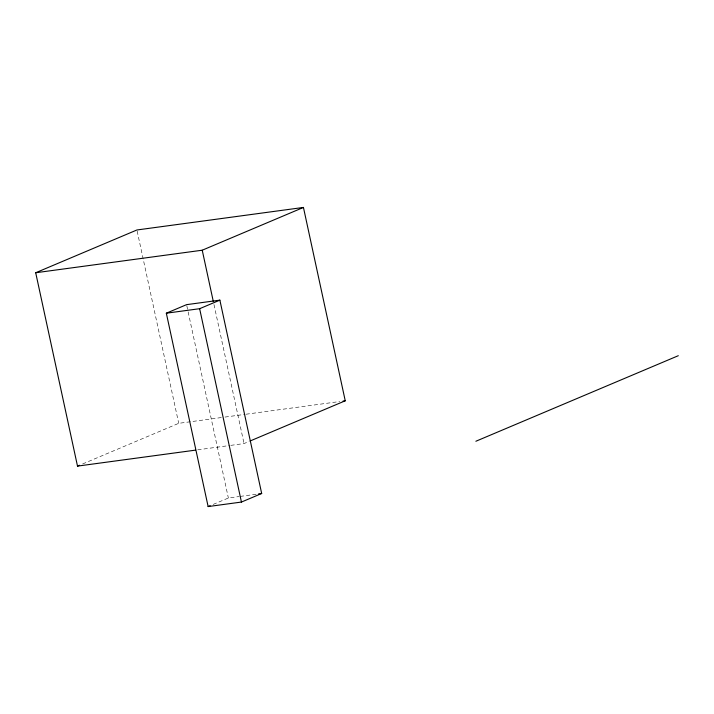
<?xml version="1.0" encoding="UTF-8"?>
<svg xmlns="http://www.w3.org/2000/svg" width="714" height="714" viewBox="0 0 714 714"><rect width="100%" height="100%" fill="white"/><g stroke="black" fill="none" stroke-linecap="round" stroke-linejoin="round"><path stroke-width="0.54" stroke-dasharray="3.57 2.68" d="M82.619 463.948L178.714 423.331L223.937 417.208M230.8 445.357L244.036 443.564L249.141 441.404M213.191 504.423L228.373 498.006L239.119 496.551M225.035 417.065L244.884 414.379M245.991 414.227L339.73 401.536M197.716 449.829L229.694 445.5M240.19 496.409L257.388 494.079M213.968 304.521L244.036 443.564M186.809 305.744L228.373 498.006M137.15 231.068L178.714 423.331"/><path stroke-width="1.07" d="M195.511 450.132L77.505 466.108L35.7 272.748L136.91 229.979L303.441 207.435L345.246 400.795L250.168 440.966M35.7 272.748L202.232 250.212L303.441 207.435M166.326 313.205L186.568 304.655L219.876 300.148L261.681 493.499L241.439 502.058L208.131 506.565L166.326 313.205L199.634 308.698L219.876 300.148M77.505 466.108L79.549 465.242M208.131 506.565L210.157 505.708M475.872 441.252L678.3 355.706M343.041 401.089L345.246 400.795M258.459 493.936L261.681 493.499M202.232 250.212L213.263 301.263M199.634 308.698L241.439 502.058"/></g></svg>
